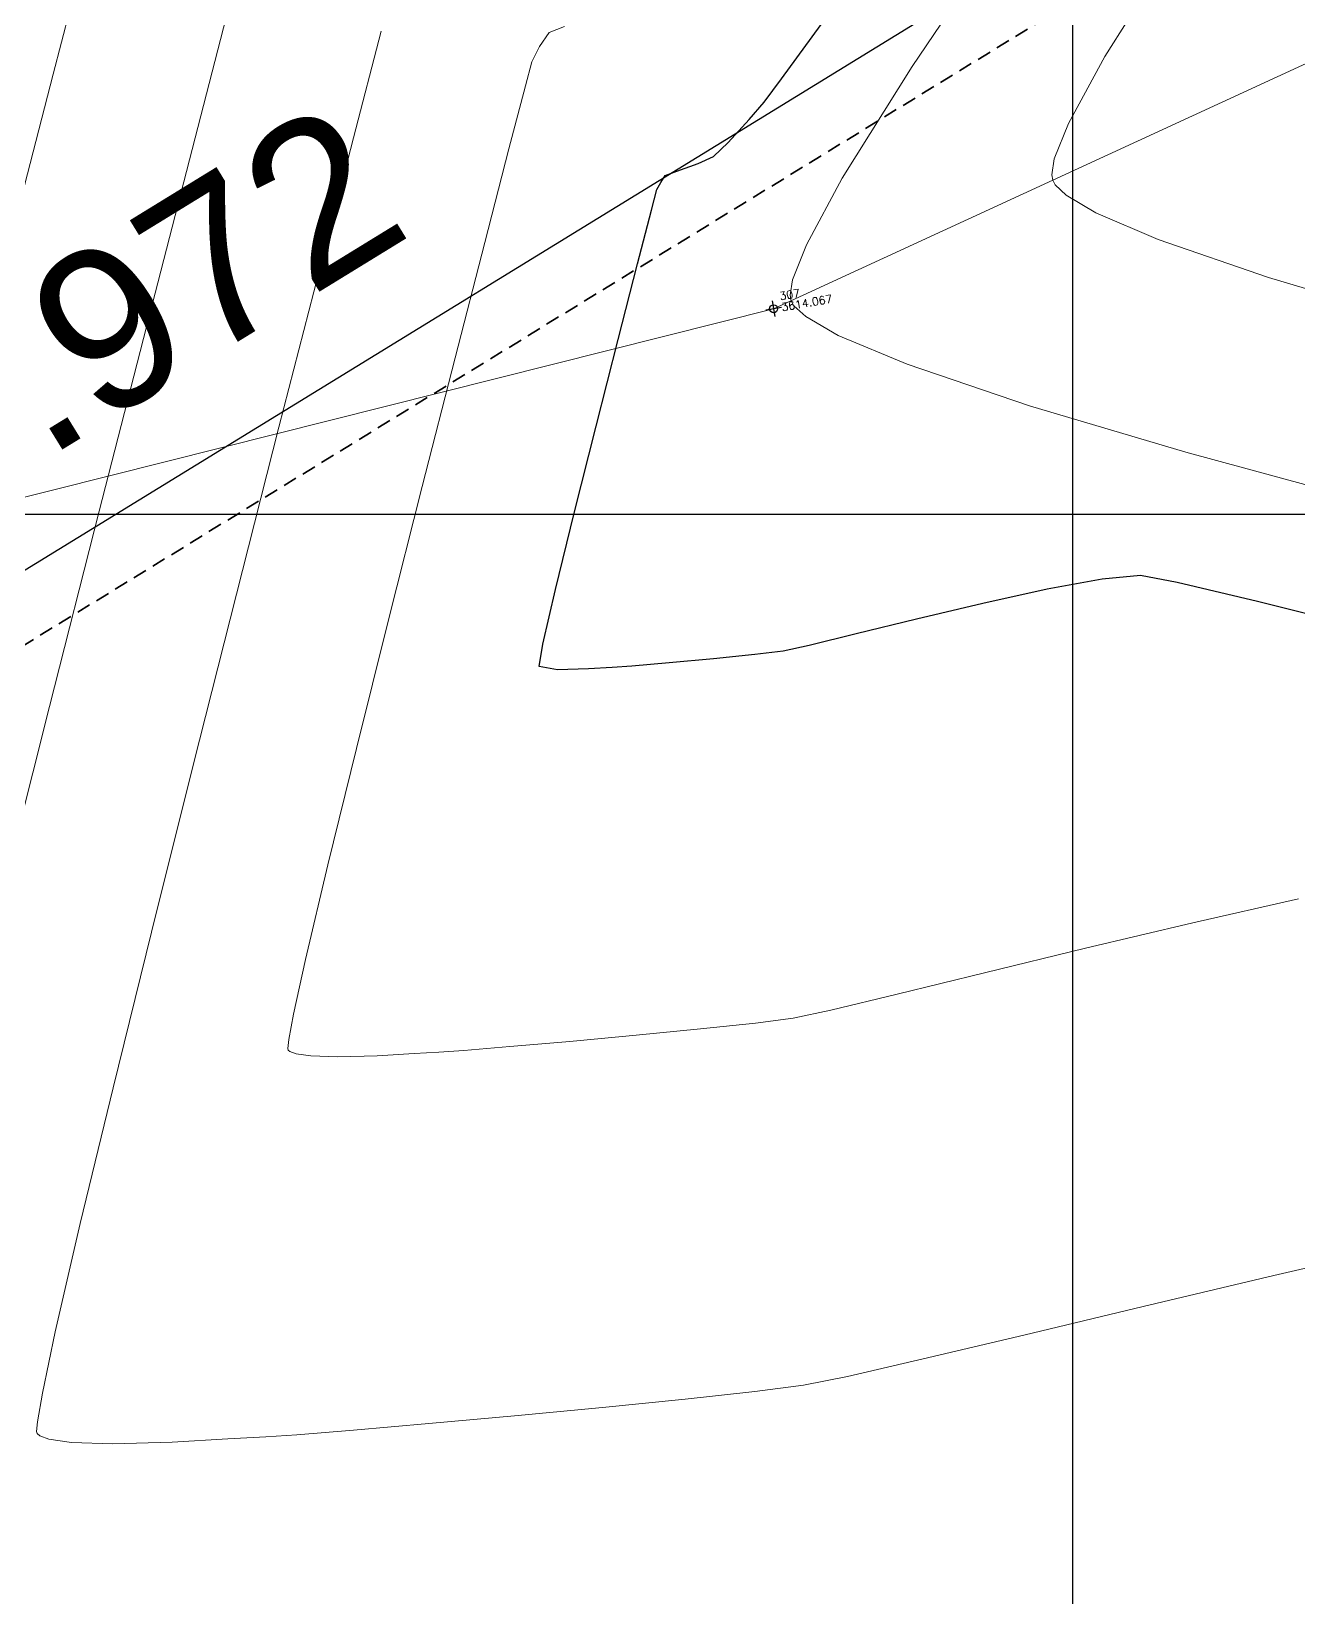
# Model space of a CAD drawing. Header units: millimetres. Extents: x 736950 to 740938, y 8500595 to 8502163.
# Drawn here: x 737786.99 to 737802.82, y 8501186.46 to 8501206.04 of the extents above; entities that cross this region are included whole.
import ezdxf

# ---------------------------------------------------------------- set-up
doc = ezdxf.new("R2010")
doc.units = ezdxf.units.MM
doc.linetypes.add('DASHED', pattern=[0.75, 0.5, -0.25])
for name, color, linetype, lineweight in [('CONT-MJR', 80, 'Continuous', 30), ('CONT-MNR', 96, 'Continuous', 15), ('COTAS', 40, 'Continuous', 5), ('PERIMETRO', 7, 'Continuous', 35), ('pista', 251, 'Continuous', 5), ('saiwite', 5, 'Continuous', 5)]:
    doc.layers.add(name, color=color, linetype=linetype, lineweight=lineweight)
doc.layers.add('Cuadricula Coordenadas', color=5, linetype='Continuous')
doc.styles.add('5mm', font='arial.ttf', dxfattribs={"height": 3})
doc.styles.add('COTAS', font='arial.ttf')
doc.dimstyles.new('Copy of GenDist', dxfattribs={"dimtxt": 2, "dimasz": 2, "dimexe": 0.18, "dimexo": 0.0625, "dimgap": 1, "dimtad": 2, "dimdec": 3, "dimzin": 1, "dimdsep": 46, "dimtxsty": 'COTAS', "dimcen": 0.09, "dimadec": 3, "dimazin": 0, "dimtfac": 1, "dimtdec": 3, "dimtofl": 0, "dimtmove": 0, "dimatfit": 3, "dimfxl": 1, "dimtolj": 1, "dimtzin": 0, "dimarcsym": 0})

# ---------------------------------------------------------------- blocks, each defined once
blk = doc.blocks.new('*D153')
at = {"layer": 'COTAS', "color": 0, "lineweight": -2, "transparency": 16777216}
for p, q in [((737818.0385703878, 8501217.565420175), (737817.5595984412, 8501218.345172472)), ((737761.44012939, 8501183.661887297), (737815.9496407742, 8501217.14499069)), ((737760.1207185066, 8501181.988703862), (737759.6417465601, 8501182.768456161))]:
    blk.add_line(p, q, dxfattribs=at)
at = {"layer": 'COTAS', "color": 0, "transparency": 16777216}
for points in [[(737815.7751730308, 8501217.429019064), (737816.1241085171, 8501216.860962316), (737817.6538110226, 8501218.191797148)], [(737761.2656616466, 8501183.945915671), (737761.6145971329, 8501183.377858924), (737759.7359591415, 8501182.615080837)]]:
    blk.add_solid(points, dxfattribs=at)
at = {"layer": 'Defpoints', "color": 0, "transparency": 16777216}
for p in [(737817.6538110226, 8501218.191797148), (737818.0712830899, 8501217.512164854), (737760.1534312088, 8501181.935448542)]:
    blk.add_point(p, dxfattribs=at)
at = {"layer": 'COTAS', "color": 0, "transparency": 16777216, "insert": (737787.6370107504, 8501202.125627412), "char_height": 2, "attachment_point": 5, "rotation": 31.560811543288352, "style": 'COTAS'}
blk.add_mtext('\\A1;67.972', dxfattribs=at)

msp = doc.modelspace()

# ---------------------------------------------------------------- hatches: boundary and pattern name
at = {"layer": 'pista'}
h = msp.add_hatch(dxfattribs=at)
h.set_pattern_fill('HONEY', color=256, scale=3, angle=9.94991650582834, style=0)
h.set_pattern_definition([(9.94991650582834, (1479841.21072825, -18.49207214638591), (0.4979252195647159, 0.4170677100899267), [0.375, -0.75]), (129.9499165058283, (1479841.21072825, -18.49207214638591), (-0.6101538418184378, 0.222682034283025), [0.3749999999999999, -0.7499999999999998]), (69.94991650582834, (1479841.21072825, -18.49207214638591), (-0.112228622253722, 0.6397497443729518), [-0.75, 0.375])])
h.paths.add_polyline_path([(737744.7999806425, 8501250.923935566), (737743.4751223363, 8501250.754223157), (737756.465848178, 8501242.026572531), (737763.5739612179, 8501242.006896213), (737770.002546867, 8501243.455222024), (737769.8468594846, 8501244.342704736), (737763.4750639071, 8501242.907173423), (737756.7405500773, 8501242.925815564)])
h.paths.add_polyline_path([(737794.2809870465, 8501256.017245878), (737809.7820272583, 8501263.709828075), (737823.391616501, 8501273.483615467), (737837.0791595323, 8501280.557800073), (737851.5530432165, 8501285.77819753), (737870.8510758049, 8501293.050216693, -0.9976846880626209), (737871.0089264096, 8501292.63424804), (737865.2748787645, 8501289.581801567, 0.7845063948290762), (737866.1540430214, 8501286.121818589), (737883.2588851704, 8501291.348365877), (737897.4188924351, 8501296.516943583), (737903.2981396064, 8501301.44146652, -0.5512150924587264), (737904.1219025984, 8501301.177325813), (737906.855912117, 8501297.98174819, 0.5618964424650519), (737910.2738656431, 8501298.536066804), (737914.22079628, 8501308.558674501), (737925.6412323939, 8501300.72656757, 0.340189525830376), (737928.7023693406, 8501300.894137181), (737936.9171069289, 8501306.117412793, -0.358727273887905), (737938.1716059428, 8501305.962964654), (737943.1732157968, 8501301.051021611, 0.3417074120720416), (737946.0555081918, 8501300.709858142), (737955.8779356404, 8501307.072689936), (737971.8320576148, 8501314.464803053), (737988.5677626224, 8501323.411181662), (738023.1375471824, 8501336.282937778), (738044.4246208373, 8501357.728329657), (738061.4456776979, 8501362.208386911), (738078.9085143938, 8501363.070318012), (738112.0997810266, 8501372.051506756), (738118.6561313582, 8501373.365123207), (738128.3493353954, 8501376.976906104), (738155.2251721952, 8501366.826195797), (738176.6167526407, 8501363.543890122), (738193.8053773039, 8501353.328603027), (738204.7313956148, 8501340.877429372), (738207.705198212, 8501335.751671141), (738214.35685511, 8501331.742925933), (738229.9282901662, 8501313.374534177), (738233.5603594936, 8501308.186787868), (738234.53883727, 8501308.358438132), (738230.6417003467, 8501313.924784988), (738214.9478837823, 8501332.43754055), (738208.3676942562, 8501336.403214611), (738205.4657963786, 8501341.405035153), (738194.387784551, 8501354.029418997), (738176.9261677533, 8501364.406946706), (738155.4549153853, 8501367.70147717), (738128.3514754312, 8501377.93815071), (738118.4090486554, 8501374.233504975), (738111.8936108743, 8501372.928085677), (738078.7671659255, 8501363.964436961), (738061.3074614278, 8501363.102660457), (738043.958527311, 8501358.536303693), (738022.6381405202, 8501337.057350922), (737988.196920163, 8501324.233464561), (737971.4304040315, 8501315.270615296), (737955.4419368334, 8501307.862588815), (737945.5806043665, 8501301.47455489, -0.3391433520832071), (737943.8038299843, 8501301.693147572), (737938.8116631231, 8501306.59581691, 0.3560082385246841), (737936.4342009705, 8501306.876887502), (737928.158540546, 8501301.61487459, -0.3502196171718997), (737926.1502499409, 8501301.468794718), (737914.5128481541, 8501309.44969617, 0.4302069892023044), (737913.4330382891, 8501309.014522241), (737909.4507249827, 8501298.90206584, -0.5704007069138802), (737907.5397775185, 8501298.566836312), (737904.9064502402, 8501301.644734057, 0.4931454261128044), (737902.7202336333, 8501302.131411942), (737896.9620044216, 8501297.308254998), (737882.9728831241, 8501292.20205278), (737866.0373022418, 8501287.027224885, -0.7384715771871906), (737865.6977918843, 8501288.787355538), (737871.5108758068, 8501291.881875956, 0.9119586051647783), (737870.5337161538, 8501293.892406015), (737851.2416702455, 8501286.62264278), (737836.7183275839, 8501281.384406622), (737822.9200107896, 8501274.252970394), (737809.3164408724, 8501264.483505804), (737793.8201376351, 8501256.79327439), (737778.9884914039, 8501246.402265295), (737769.846859484, 8501244.34270474), (737770.0025468671, 8501243.455222024), (737779.3594973255, 8501245.563292695)])
h.paths.add_polyline_path([(738260.5182952256, 8501271.251537092), (738234.538837269, 8501308.358438132), (738233.56035949, 8501308.186787868), (738259.6897886079, 8501270.86568047), (738269.3749442189, 8501234.589470252), (738274.5057655985, 8501215.583008338), (738279.7983711922, 8501189.602392923), (738280.7089290785, 8501189.641305126), (738275.382018582, 8501215.790318219), (738270.2441657205, 8501234.822827347)])

# ---------------------------------------------------------------- linework, layer by layer
at = {"linetype": 'Continuous', "extrusion": (-0.172787269436437, 0.9849591664230046, 0), "elevation": 8245855.594062787}
msp.add_lwpolyline([(-2195598.870162655, 0), (-2195598.670162654, 0)], dxfattribs=at)
at = {"linetype": 'Continuous', "extrusion": (0.9849591664230046, 0.172787269436437, 0), "elevation": 2195598.770162654}
msp.add_lwpolyline([(8245855.694062785, 0), (8245855.494062788, 0)], dxfattribs=at)
at = {"linetype": 'Continuous'}
msp.add_circle((737796.2621935044, 8501202.568646956), 0.05, dxfattribs=at)
at = {"layer": 'CONT-MJR', "elevation": 3615}
for points in [[(737796.36011929, 8501205.443003207), (737796.9344752507, 8501206.227757344)], [(737796.1458457464, 8501205.152090654), (737796.36011929, 8501205.443003207)], [(737795.9555068841, 8501204.933250766), (737796.1458457464, 8501205.152090654)], [(737795.5123510332, 8501204.471441649), (737795.6944981997, 8501204.64780189)], [(737794.908516531, 8501204.234097244), (737795.0516058978, 8501204.2876927)], [(737795.0516058978, 8501204.2876927), (737795.3181136455, 8501204.384855427)], [(737794.8041589564, 8501204.057505744), (737794.8534285052, 8501204.14834763)], [(737794.3196306019, 8501202.183714604), (737794.5625267291, 8501203.128794812)], [(737793.5380086021, 8501199.059551496), (737793.7710893354, 8501200.01292824)], [(737800.3678335347, 8501199.190106345), (737799.6796718555, 8501199.064017687)], [(737801.3013407656, 8501199.14830954), (737800.8437825608, 8501199.234593133)], [(737802.3043503712, 8501198.910694035), (737801.3013407656, 8501199.14830954)], [(737798.8742966113, 8501198.887178557), (737798.0467068899, 8501198.69044036)], [(737797.2919017794, 8501198.504654493), (737796.7048803681, 8501198.360672353)], [(737793.3356379494, 8501198.097654428), (737793.3807640723, 8501198.375738658)], [(737796.029543393, 8501198.24652463), (737795.5126905955, 8501198.194211936)], [(737796.3806417437, 8501198.289345345), (737796.029543393, 8501198.24652463)], [(737796.7048803681, 8501198.360672353), (737796.3806417437, 8501198.289345345)], [(737794.2446428799, 8501198.084506664), (737793.9510299625, 8501198.067331167)], [(737794.4925366031, 8501198.102784486), (737794.2446428799, 8501198.084506664)], [(737794.9577870872, 8501198.142825732), (737794.4925366031, 8501198.102784486)]]:
    msp.add_lwpolyline(points, dxfattribs=at)
at = {"layer": 'CONT-MJR', "extrusion": (0.7379942363375643, -0.674807014732757, 0), "elevation": -5192183.559881091}
msp.add_lwpolyline([(6771709.74209092, 3615), (6771710.128881037, 3615)], dxfattribs=at)
at = {"layer": 'CONT-MJR', "extrusion": (0.4071532374146014, -0.9133598640529424, 0), "elevation": -7464263.128918533}
msp.add_lwpolyline([(4135165.518668274, 3615.000000000013), (4135165.731330768, 3615.000000000013)], dxfattribs=at)
at = {"layer": 'CONT-MJR', "extrusion": (0.8413423490786934, -0.5405025917114054, 0), "elevation": -3974184.81972794}
msp.add_lwpolyline([(7551203.098597776, 3615.000000000013), (7551203.20051778, 3615.000000000013)], dxfattribs=at)
at = {"layer": 'CONT-MJR', "extrusion": (0.967126945687773, -0.2542940638800668, 0), "elevation": -1448264.49216629}
msp.add_lwpolyline([(8409360.086343378, 3615.000000000013), (8409360.353863219, 3615.000000000013)], dxfattribs=at)
at = {"layer": 'CONT-MJR', "extrusion": (0.9680307147293805, -0.2508316872736078, 0), "elevation": -1418163.326965079}
msp.add_lwpolyline([(8414487.995806765, 3615.000000000013), (8414488.687918361, 3615.000000000013)], dxfattribs=at)
at = {"layer": 'CONT-MJR', "extrusion": (0.9691021736533927, -0.2466596380040108, 0), "elevation": -1381905.374370809}
msp.add_lwpolyline([(8420516.476134425, 3615), (8420517.594706297, 3615)], dxfattribs=at)
at = {"layer": 'CONT-MJR', "extrusion": (0.969944621305252, -0.2433257725786798, 0), "elevation": -1352941.961091028}
msp.add_lwpolyline([(8425217.466533942, 3615.00000000001), (8425218.586985474, 3615.00000000001)], dxfattribs=at)
at = {"layer": 'CONT-MJR', "extrusion": (0.09306400042844037, -0.9956601286705496, 0), "elevation": -8395642.425727103}
msp.add_lwpolyline([(1525754.492264219, 3615.000000000013), (1525754.014240631, 3615.000000000013)], dxfattribs=at)
at = {"layer": 'CONT-MJR', "extrusion": (0.9745652796975044, -0.2241038054298169, 0), "elevation": -1186123.094233507}
msp.add_lwpolyline([(8450315.077065883, 3615.000000000013), (8450315.77872523, 3615.000000000013)], dxfattribs=at)
at = {"layer": 'CONT-MJR', "extrusion": (0.2144644982683336, -0.9767317845665268, 0), "elevation": -8145159.494629925}
msp.add_lwpolyline([(2543837.789722285, 3615), (2543836.96516097, 3615)], dxfattribs=at)
at = {"layer": 'CONT-MJR', "extrusion": (-0.242211431828146, -0.9702234908987515, 0), "elevation": -8426767.036501052}
msp.add_lwpolyline([(-1343252.9206494, 3615.000000000013), (-1343254.433095119, 3615.000000000013)], dxfattribs=at)
at = {"layer": 'CONT-MJR', "extrusion": (0.2390041109467159, -0.9710185554100241, 0), "elevation": -8078484.905433595}
msp.add_lwpolyline([(2748237.028487747, 3615.000000000013), (2748236.251154393, 3615.000000000013)], dxfattribs=at)
at = {"layer": 'CONT-MJR', "extrusion": (-0.1743320201457685, -0.984686928293402, 0), "elevation": -8499639.644244904}
msp.add_lwpolyline([(-755535.3539420763, 3615.000000000003), (-755535.5846387852, 3615.000000000003)], dxfattribs=at)
at = {"layer": 'CONT-MJR', "extrusion": (0.02547820113769267, -0.9996753779436539, 0), "elevation": -8479640.728250628}
msp.add_lwpolyline([(954149.6811112472, 3615), (954149.2927572008, 3615)], dxfattribs=at)
at = {"layer": 'CONT-MJR', "extrusion": (0.09220933087403788, -0.9957396443346838, 0), "elevation": -8396948.435776193}
msp.add_lwpolyline([(1518542.038514123, 3615.00000000001), (1518541.481236414, 3615.00000000001)], dxfattribs=at)
at = {"layer": 'CONT-MNR', "extrusion": (0.9680862543228163, -0.2506172463962124, 0), "elevation": -1416307.005024149}
msp.add_lwpolyline([(8414802.403895546, 3619.000000000011), (8414804.471293898, 3619.000000000011)], dxfattribs=at)
at = {"layer": 'CONT-MNR', "extrusion": (0.8281923983035782, -0.5604438878176543, 0), "elevation": -4153410.027762221}
msp.add_lwpolyline([(7454128.226619584, 3614.00000000001), (7454130.317750013, 3614.00000000001)], dxfattribs=at)
at = {"layer": 'CONT-MNR', "extrusion": (0.8457708204838177, -0.5335463608892204, 0), "elevation": -3911777.326454998}
msp.add_lwpolyline([(7583722.4576551, 3613.000000000011), (7583724.116571787, 3613.000000000011)], dxfattribs=at)
at = {"layer": 'CONT-MNR', "extrusion": (0.9681545729646478, -0.2503531962001694, 0), "elevation": -1414009.940351746}
msp.add_lwpolyline([(8415187.770052297, 3618), (8415189.60883501, 3618)], dxfattribs=at)
at = {"layer": 'CONT-MNR'}
for points, elevation in [([(737791.013338771, 8501204.704071455), (737791.3587545129, 8501206.035531579)], 3617), ([(737793.457630187, 8501206.019145764), (737793.6489623331, 8501206.097081441)], 3616), ([(737793.3397405709, 8501205.84477737), (737793.457630187, 8501206.019145764)], 3616), ([(737792.9556294652, 8501204.56528061), (737793.1613289564, 8501205.35382768)], 3616), ([(737799.76810475, 8501204.440174207), (737799.9442098046, 8501204.88255929)], 3613), ([(737790.5795497551, 8501203.022046495), (737791.013338771, 8501204.704071455)], 3617), ([(737796.6719245906, 8501203.369102903), (737797.1192070539, 8501204.201359306)], 3614), ([(737799.7478470041, 8501204.174784794), (737799.7365290833, 8501204.24267956)], 3613), ([(737799.7804108878, 8501204.11561947), (737799.7478470041, 8501204.174784794)], 3613), ([(737800.2851468906, 8501203.768224508), (737799.9156837254, 8501203.986655802)], 3613), ([(737792.282485037, 8501201.953547504), (737792.6530917455, 8501203.395800484)], 3616), ([(737804.2093721372, 8501202.432665484), (737802.4447372649, 8501202.959858466)], 3613), ([(737796.4810676861, 8501202.669500958), (737796.4697534206, 8501202.736613365)], 3614), ([(737796.5160067985, 8501202.607142491), (737796.4810676861, 8501202.669500958)], 3614), ([(737796.6637980333, 8501202.470189702), (737796.5160067985, 8501202.607142491)], 3614), ([(737797.9305545279, 8501201.87508562), (737797.0704674915, 8501202.235986186)], 3614), ([(737791.872578579, 8501200.346681874), (737792.282485037, 8501201.953547504)], 3616), ([(737801.410924164, 8501200.77769307), (737799.4577119924, 8501201.356697695)], 3614), ([(737803.7085250514, 8501200.153199343), (737801.410924164, 8501200.77769307)], 3614), ([(737791.4521416102, 8501198.683363799), (737791.872578579, 8501200.346681874)], 3616), ([(737789.0124009866, 8501196.866832864), (737789.5526350702, 8501199.004002176)], 3617), ([(737788.4895767984, 8501194.776798815), (737789.0124009866, 8501196.866832864)], 3617), ([(737790.4153400365, 8501194.436296945), (737790.6947531, 8501195.62001113)], 3616), ([(737801.4977613623, 8501194.896611618), (737800.1585316628, 8501194.578828568)], 3616), ([(737788.0106082984, 8501192.833325053), (737788.4895767984, 8501194.776798815)], 3617), ([(737798.8963575514, 8501194.270494265), (737797.8047817447, 8501194.001664458)], 3616), ([(737790.2062440878, 8501193.435321439), (737790.2657021041, 8501193.754989535)], 3616), ([(737795.3478860173, 8501193.568724848), (737794.5437840358, 8501193.48981294)], 3616), ([(737796.0346301664, 8501193.642323067), (737795.3478860173, 8501193.568724848)], 3616), ([(737790.1951864974, 8501193.326289766), (737790.2062440878, 8501193.435321439)], 3616), ([(737790.1989224898, 8501193.305593895), (737790.1951864974, 8501193.326289766)], 3616), ([(737790.2202530325, 8501193.287176985), (737790.1989224898, 8501193.305593895)], 3616), ([(737793.7187447938, 8501193.41345363), (737792.9691888632, 8501193.34751321)], 3616), ([(737794.5437840358, 8501193.48981294), (737793.7187447938, 8501193.41345363)], 3616), ([(737790.2965521351, 8501193.258048484), (737790.2202530325, 8501193.287176985)], 3616), ([(737790.4813655219, 8501193.231318926), (737790.2965521351, 8501193.258048484)], 3616), ([(737790.8206860103, 8501193.220903851), (737790.4813655219, 8501193.231318926)], 3616), ([(737791.3117625879, 8501193.23462347), (737790.8206860103, 8501193.220903851)], 3616), ([(737792.082209222, 8501193.278354203), (737791.770410069, 8501193.260162773)], 3616), ([(737792.3915368151, 8501193.299857972), (737792.082209222, 8501193.278354203)], 3616), ([(737802.5104138507, 8501190.486371214), (737800.8768025041, 8501190.098928774)], 3617), ([(737800.8768025041, 8501190.098928774), (737799.3885051766, 8501189.743326493)], 3617), ([(737799.3885051766, 8501189.743326493), (737798.1294271458, 8501189.444422035)], 3617), ([(737798.1294271458, 8501189.444422035), (737797.1834736874, 8501189.227073073)], 3617), ([(737797.1834736874, 8501189.227073073), (737796.6345500782, 8501189.116137272)], 3617), ([(737796.6345500782, 8501189.116137272), (737796.0273498207, 8501189.037260573)], 3617), ([(737795.1578003139, 8501188.94193032), (737794.123912389, 8501188.83814254)], 3617), ([(737791.9551646073, 8501188.637178516), (737791.0163264115, 8501188.555994328)], 3617), ([(737793.0236968765, 8501188.733893264), (737791.9551646073, 8501188.637178516)], 3617), ([(737787.0622070304, 8501188.51353336), (737787.0567840881, 8501188.5378166)], 3617), ([(737787.0945725156, 8501188.485588815), (737787.0622070304, 8501188.51353336)], 3617), ([(737789.4466731766, 8501188.444599332), (737788.7507533324, 8501188.405847766)], 3617), ([(737789.9197755639, 8501188.472201746), (737789.4466731766, 8501188.444599332)], 3617), ([(737790.3051931199, 8501188.49833673), (737789.9197755639, 8501188.472201746)], 3617)]:
    msp.add_lwpolyline(points, dxfattribs=dict(at, elevation=elevation))
at = {"layer": 'CONT-MNR', "extrusion": (0.8895974685765122, -0.4567453819167323, 0), "elevation": -3226547.422959779}
msp.add_lwpolyline([(7899634.684835965, 3616.00000000001), (7899634.900097237, 3616.00000000001)], dxfattribs=at)
at = {"layer": 'CONT-MNR', "extrusion": (0.9660437842116641, -0.2583784181893059, 0), "elevation": -1483787.494488743}
msp.add_lwpolyline([(8403166.420347217, 3616.000000000013), (8403166.730326757, 3616.000000000013)], dxfattribs=at)
at = {"layer": 'CONT-MNR', "extrusion": (0.8787798388221979, -0.4772274037391734, 0), "elevation": -3408644.218702841}
msp.add_lwpolyline([(7822785.808344095, 3613.000000000013), (7822786.764115045, 3613.000000000013)], dxfattribs=at)
at = {"layer": 'CONT-MNR', "extrusion": (0.9683679449861781, -0.2495265980276386, 0), "elevation": -1406827.351329002}
msp.add_lwpolyline([(8416390.007388115, 3619.000000000013), (8416392.447636902, 3619.000000000013)], dxfattribs=at)
at = {"layer": 'CONT-MNR', "extrusion": (0.8479570632840998, -0.5300649194453497, 0), "elevation": -3880569.84167971}
msp.add_lwpolyline([(7599736.519522594, 3614.000000000006), (7599738.165321788, 3614.000000000006)], dxfattribs=at)
at = {"layer": 'CONT-MNR', "extrusion": (0.9681296589197713, -0.2504495228981026, 0), "elevation": -1414843.384946737}
msp.add_lwpolyline([(8415046.961948473, 3616), (8415048.1699273, 3616)], dxfattribs=at)
at = {"layer": 'CONT-MNR', "extrusion": (0.9684509718818926, -0.2492041634102805, 0), "elevation": -1404023.097857827}
msp.add_lwpolyline([(8416857.619571125, 3618), (8416859.774127932, 3618)], dxfattribs=at)
at = {"layer": 'CONT-MNR', "extrusion": (0.9874589376835277, -0.1578760475465455, 0), "elevation": -613589.5811639775}
msp.add_lwpolyline([(8511071.016791154, 3613.000000000003), (8511071.21679405, 3613.000000000003)], dxfattribs=at)
at = {"layer": 'CONT-MNR', "extrusion": (0.6900265405546235, 0.7237840654022569, 0), "elevation": 6662137.505716345}
msp.add_lwpolyline([(5332048.55503427, 3613), (5332048.741930947, 3613)], dxfattribs=at)
at = {"layer": 'CONT-MNR', "extrusion": (0.3935368759110051, 0.9193088312956678, 0), "elevation": 8105583.320035757}
msp.add_lwpolyline([(2667270.007345407, 3613.000000000009), (2667270.854561938, 3613.000000000009)], dxfattribs=at)
at = {"layer": 'CONT-MNR', "extrusion": (0.9307679153502171, -0.365610568439441, 0), "elevation": -2421412.325917423}
msp.add_lwpolyline([(8182393.128533594, 3614), (8182393.598443229, 3614)], dxfattribs=at)
at = {"layer": 'CONT-MNR', "extrusion": (0.3252799486624882, 0.9456177636857976, 0), "elevation": 8278880.872887643}
msp.add_lwpolyline([(2067591.764517787, 3613), (2067593.22466034, 3613)], dxfattribs=at)
at = {"layer": 'CONT-MNR', "extrusion": (0.9686598605484046, -0.2483909711771855, 0), "elevation": -1396953.954919962}
msp.add_lwpolyline([(8418032.656698357, 3617.000000000003), (8418034.652408974, 3617.000000000003)], dxfattribs=at)
at = {"layer": 'CONT-MNR', "extrusion": (0.9881038722648681, -0.1537879631673867, 0), "elevation": -578363.1046300795}
msp.add_lwpolyline([(8513535.559271833, 3614.000000000013), (8513535.756733589, 3614.000000000013)], dxfattribs=at)
at = {"layer": 'CONT-MNR', "extrusion": (0.9687549077661137, -0.2480200166903239, 0), "elevation": -1393732.186609011}
msp.add_lwpolyline([(8418565.40974488, 3618.000000000003), (8418567.790275306, 3618.000000000003)], dxfattribs=at)
at = {"layer": 'CONT-MNR', "extrusion": (-0.4990612543204818, -0.8665667108977054, 0), "elevation": -7735064.791736249}
msp.add_lwpolyline([(-3603270.270458374, 3614), (-3603270.739746487, 3614)], dxfattribs=at)
at = {"layer": 'CONT-MNR', "extrusion": (-0.3214326924011238, -0.9469324285585348, 0), "elevation": -8287216.112507315}
msp.add_lwpolyline([(-2033917.80844704, 3614), (-2033919.421188792, 3614)], dxfattribs=at)
at = {"layer": 'CONT-MNR', "extrusion": (0.9690414182861509, -0.2468982171785878, 0), "elevation": -1383982.243486331}
msp.add_lwpolyline([(8420172.865169669, 3617.000000000003), (8420175.01665619, 3617.000000000003)], dxfattribs=at)
at = {"layer": 'CONT-MNR', "extrusion": (0.9690961580419446, -0.2466832715616171, 0), "elevation": -1382116.478568022}
msp.add_lwpolyline([(8420477.695599165, 3618.00000000001), (8420480.212304626, 3618.00000000001)], dxfattribs=at)
at = {"layer": 'CONT-MNR', "extrusion": (0.9702421912147292, -0.2421365118829477, 0), "elevation": -1342614.200828246}
msp.add_lwpolyline([(8426866.22617809, 3616), (8426867.887217287, 3616)], dxfattribs=at)
at = {"layer": 'CONT-MNR', "extrusion": (0.9695035005592731, -0.2450774620468306, 0), "elevation": -1368164.642475491}
msp.add_lwpolyline([(8422753.286011737, 3618.000000000013), (8422755.849096673, 3618.000000000013)], dxfattribs=at)
at = {"layer": 'CONT-MNR', "extrusion": (0.9713496112160203, -0.2376550710388613, 0), "elevation": -1303699.544481781}
msp.add_lwpolyline([(8432972.760342503, 3616), (8432974.25490464, 3616)], dxfattribs=at)
at = {"layer": 'CONT-MNR', "extrusion": (0.2192025517437298, -0.9756793742357361, 0), "elevation": -8132712.54599243}
msp.add_lwpolyline([(2583342.67356843, 3616.000000000013), (2583341.317854038, 3616.000000000013)], dxfattribs=at)
at = {"layer": 'CONT-MNR', "extrusion": (0.237309908204819, -0.9714339954252273, 0), "elevation": -8083262.127704077}
msp.add_lwpolyline([(2734141.860960893, 3616.000000000013), (2734140.561671269, 3616.000000000013)], dxfattribs=at)
at = {"layer": 'CONT-MNR', "extrusion": (0.9767195238314099, -0.2145203294947689, 0), "elevation": -1103064.72841522}
msp.add_lwpolyline([(8461552.927268393, 3616.00000000001), (8461553.624815026, 3616.00000000001)], dxfattribs=at)
at = {"layer": 'CONT-MNR', "extrusion": (0.2341341401703879, -0.97220430178367, 0), "elevation": -8092153.724073552}
msp.add_lwpolyline([(2707709.94765673, 3616.00000000001), (2707709.096565263, 3616.00000000001)], dxfattribs=at)
at = {"layer": 'CONT-MNR', "extrusion": (0.1267136782958765, -0.9919393347038564, 0), "elevation": -8339179.516374504}
msp.add_lwpolyline([(1809066.900871611, 3616.00000000001), (1809066.424062468, 3616.00000000001)], dxfattribs=at)
at = {"layer": 'CONT-MNR', "extrusion": (0.2075229794625186, -0.9782301431641733, 0), "elevation": -8163014.203405663}
msp.add_lwpolyline([(2485928.309637498, 3616.000000000009), (2485927.829432455, 3616.000000000009)], dxfattribs=at)
at = {"layer": 'CONT-MNR', "extrusion": (0.08221885769738498, -0.9966142982312352, 0), "elevation": -8411750.347016059}
msp.add_lwpolyline([(1434253.428325244, 3616.000000000013), (1434252.848710794, 3616.000000000013)], dxfattribs=at)
at = {"layer": 'CONT-MNR', "extrusion": (0.05559781988311741, -0.9984532449865866, 0), "elevation": -8447024.382905127}
msp.add_lwpolyline([(1209298.398960436, 3616.000000000013), (1209297.93960244, 3616.000000000013)], dxfattribs=at)
at = {"layer": 'CONT-MNR', "extrusion": (0.9722220220409837, -0.2340605474199804, 0), "elevation": -1272500.096779681}
msp.add_lwpolyline([(8437732.205829997, 3617), (8437733.95181848, 3617)], dxfattribs=at)
at = {"layer": 'CONT-MNR', "extrusion": (0.9744067119978632, -0.2247922587935654, 0), "elevation": -1192096.766500156}
msp.add_lwpolyline([(8449465.256695053, 3617.000000000003), (8449466.644286191, 3617.000000000003)], dxfattribs=at)
at = {"layer": 'CONT-MNR', "extrusion": (0.2266411655577491, -0.9739783273125872, 0), "elevation": -8112758.869169895}
msp.add_lwpolyline([(2645325.115745287, 3617.000000000013), (2645323.375439532, 3617.000000000013)], dxfattribs=at)
at = {"layer": 'CONT-MNR', "extrusion": (0.9783405832420456, -0.2070016984993463, 0), "elevation": -1037953.476875063}
msp.add_lwpolyline([(8469781.410344042, 3617.000000000013), (8469782.193459293, 3617.000000000013)], dxfattribs=at)
at = {"layer": 'CONT-MNR', "extrusion": (0.9854075385783697, -0.1702115827813105, 0), "elevation": -719979.8404957848}
msp.add_lwpolyline([(8502715.297175454, 3617), (8502715.659625817, 3617)], dxfattribs=at)
at = {"layer": 'CONT-MNR', "extrusion": (0.1089788130255716, -0.9940440726202927, 0), "elevation": -8370152.437397929}
msp.add_lwpolyline([(1659851.25837655, 3617.000000000013), (1659850.383617039, 3617.000000000013)], dxfattribs=at)
at = {"layer": 'CONT-MNR', "extrusion": (0.09433098916735345, -0.9955408904121963, 0), "elevation": -8393684.255976133}
msp.add_lwpolyline([(1536429.771261076, 3617.000000000003), (1536428.666117607, 3617.000000000003)], dxfattribs=at)
at = {"layer": 'CONT-MNR', "extrusion": (0.9970512815189275, -0.0767381392885216, 0), "elevation": 83246.14032169874}
msp.add_lwpolyline([(8532737.331992831, 3617.000000000013), (8532737.454982625, 3617.000000000013)], dxfattribs=at)
at = {"layer": 'CONT-MNR', "extrusion": (0.3566600534405834, 0.9342342352321287, 0), "elevation": 8205240.507976259}
msp.add_lwpolyline([(2342768.253595792, 3617.000000000013), (2342768.377516491, 3617.000000000013)], dxfattribs=at)
at = {"layer": 'CONT-MNR', "extrusion": (-0.1431406358906457, -0.9897023584678485, 0), "elevation": -8519253.580665091}
msp.add_lwpolyline([(-486675.4938618551, 3617), (-486675.7772025989, 3617)], dxfattribs=at)
at = {"layer": 'CONT-MNR', "extrusion": (0.08081328173477187, -0.9967292578705897, 0), "elevation": -8413760.047170417}
msp.add_lwpolyline([(1422386.838022601, 3617.000000000013), (1422386.124555744, 3617.000000000013)], dxfattribs=at)
at = {"layer": 'CONT-MNR', "extrusion": (-0.03067947004648991, -0.9995292742674756, 0), "elevation": -8519821.601920012}
msp.add_lwpolyline([(476628.7554103182, 3617), (476628.240306495, 3617)], dxfattribs=at)
at = {"layer": 'CONT-MNR', "extrusion": (0.02792694636545593, -0.9996099667703905, 0), "elevation": -8477268.473006997}
msp.add_lwpolyline([(974913.2212768537, 3617.000000000013), (974912.4758606127, 3617.000000000013)], dxfattribs=at)
at = {"layer": 'Cuadricula Coordenadas', "color": 8}
for p, q in [((737800, 8500595.507225098), (737800, 8502130.641312933)), ((736950.2264744169, 8501200), (738552.8979275209, 8501200))]:
    msp.add_line(p, q, dxfattribs=at)
at = {"layer": 'PERIMETRO', "linetype": 'DASHED', "ltscale": 0.35}
msp.add_lwpolyline([(737683.200969866, 8501281.329551859), (737744.6024409891, 8501182.423775388), (737752.754863814, 8501178.840202238), (737760.1534312089, 8501181.935448542), (737818.0712830903, 8501217.512164854), (737892.6513328891, 8501224.540148428), (737966.6724460352, 8501242.248666123), (737994.6087461784, 8501268.421881564), (738169.7309229737, 8501324.89666196), (738221.1104446506, 8501260.626977284), (738220.501630505, 8501242.23256058), (738236.8284346196, 8501144.032219619), (738320.8206677334, 8501132.278902221)], dxfattribs=at)
at = {"layer": 'saiwite'}
for p, q in [((737796.2621935044, 8501202.568646956), (737831.0403261232, 8501218.593898673)), ((737654.7967425447, 8501166.99712218), (737796.2621935044, 8501202.568646956))]:
    msp.add_line(p, q, dxfattribs=at)

# ---------------------------------------------------------------- texts
at = {"color": 2, "insert": (737796.3278598399, 8501202.773067925), "char_height": 0.1, "width": 0.3833333333333333, "attachment_point": 1, "rotation": 9.94991650582834, "style": '5mm'}
msp.add_mtext('\\Ftxt.shx;\\W1.0000000000;\\T1.0000000000;\\o\\l307', dxfattribs=at)
at = {"color": 1, "insert": (737796.3520500577, 8501202.635173641), "char_height": 0.1, "width": 0.7833333333333334, "attachment_point": 1, "rotation": 9.94991650582834, "style": '5mm'}
msp.add_mtext('\\Ftxt.shx;\\W1.0000000000;\\T1.0000000000;\\o\\l3614.067', dxfattribs=at)

# ---------------------------------------------------------------- dimensions: what is measured, and where the dimension line sits
at = {"layer": 'COTAS'}
dim = msp.add_aligned_dim(p1=(737760.1534312089, 8501181.935448542), p2=(737818.0712830903, 8501217.512164854), distance=0.7976107970436412, dimstyle='Copy of GenDist', dxfattribs=at)
dim.commit()
dim.dimension.update_dxf_attribs({"geometry": '*D153', "text_midpoint": (737787.6370107504, 8501202.125627412)})

doc.saveas('drawing.dxf')
